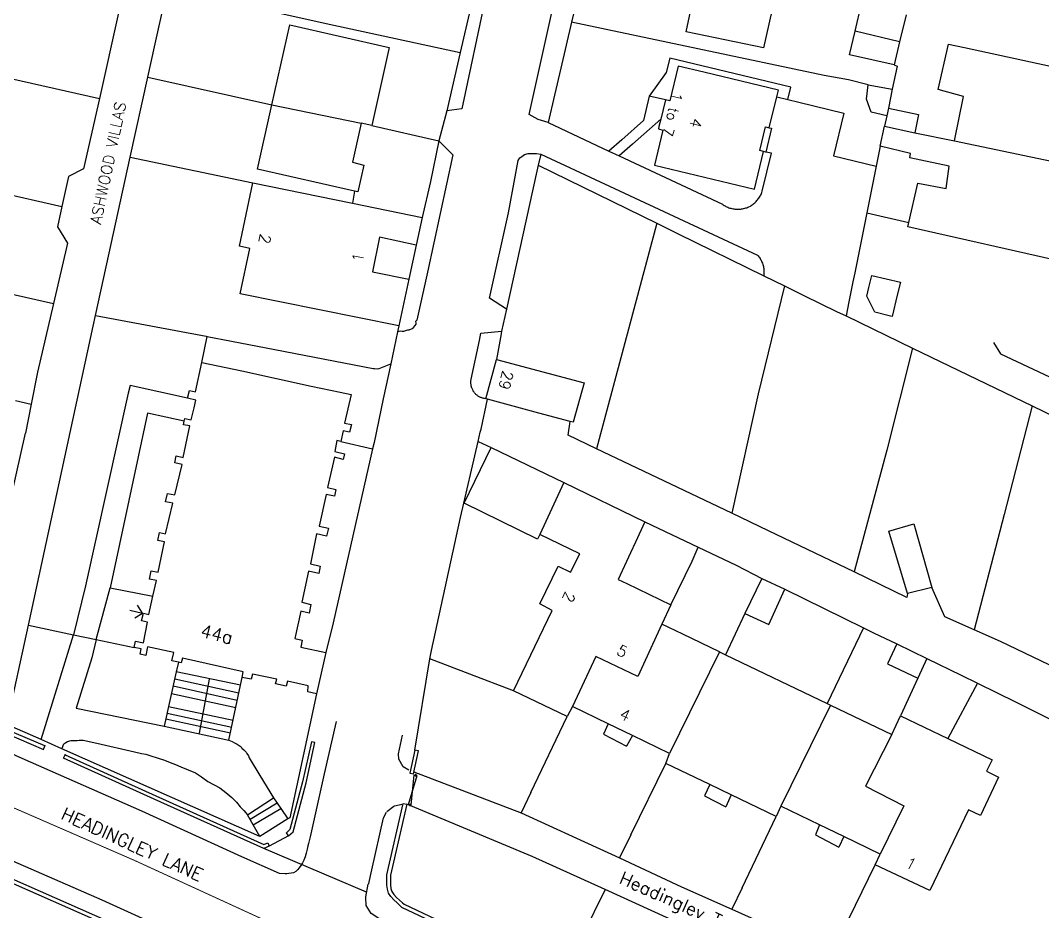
# Model space of a CAD drawing. Extents: x 427500 to 429848, y 434500 to 436505.
# Drawn here: x 428685.5 to 428796.6, y 435612.9 to 435709.7 of the extents above; entities that cross this region are included whole.
import ezdxf

# ---------------------------------------------------------------- set-up
doc = ezdxf.new("R2010")
doc.units = 0
doc.linetypes.add('1004', pattern=[6, 4, -2])
doc.layers.get('0').update_dxf_attribs({"color": 222})
for name, color, linetype in [('LPTIP_Ex_Base', 8, 'Continuous'), ('PRO-MARKINGS', 7, 'Continuous'), ('PROPOSED', 1, 'Continuous'), ('ROADNAME', 7, 'Continuous')]:
    doc.layers.add(name, color=color, linetype=linetype)
doc.styles.add('MtXpl_Romans', font='romans__.ttf')

# ---------------------------------------------------------------- blocks, each defined once
blk = doc.blocks.new('GATE')
at = {"color": 0, "linetype": 'ByBlock', "flags": 128}
for points in [[(-0.450902, 0), (-0.451904, 0.007014), (-0.455912, 0.014028), (-0.460922, 0.019038), (-0.467936, 0.023046), (-0.475952, 0.024048), (-0.482966, 0.023046), (-0.48998, 0.019038), (-0.49499, 0.014028), (-0.498998, 0.007014), (-0.5, 0), (-0.498998, -0.007014), (-0.49499, -0.014028), (-0.48998, -0.019038), (-0.482966, -0.023046), (-0.475952, -0.024048), (-0.467936, -0.023046), (-0.460922, -0.019038), (-0.455912, -0.014028), (-0.451904, -0.007014)], [(-0.475952, 0.024048), (-0.475952, 0.078156), (0.475952, -0.078156), (0.475952, -0.024048)], [(-0.475952, -0.024048), (-0.475952, -0.078156), (0.475952, 0.078156), (0.475952, 0.024048)], [(-0.450902, 0), (-0.451904, -0.007014)], [(0.5, 0), (0.498998, 0.007014), (0.49499, 0.014028), (0.48998, 0.019038), (0.482966, 0.023046), (0.475952, 0.024048), (0.467936, 0.023046), (0.460922, 0.019038), (0.455912, 0.014028), (0.451904, 0.007014), (0.450902, 0), (0.451904, -0.007014), (0.455912, -0.014028), (0.460922, -0.019038), (0.467936, -0.023046), (0.475952, -0.024048), (0.482966, -0.023046), (0.48998, -0.019038), (0.49499, -0.014028), (0.498998, -0.007014)], [(0.5, 0), (0.498998, -0.007014)]]:
    blk.add_lwpolyline(points, dxfattribs=at)

msp = doc.modelspace()

# ---------------------------------------------------------------- linework, layer by layer
at = {"layer": 'LPTIP_Ex_Base', "color": 251, "true_color": 0x636466}
for p, q in [((428769.95, 435722.9), (428766.25, 435706.75)), ((428740.8, 435699.5), (428744.65, 435716.9)), ((428700.1, 435706.85), (428701.52, 435713.25)), ((428701.52, 435713.25), (428718.75, 435709.4)), ((428757.85, 435708.5), (428758.95, 435713.65)), ((428734.65, 435712.05), (428733.32, 435706.23)), ((428736.1, 435712.35), (428733.5, 435700.1)), ((428746.05, 435712.25), (428745.4, 435709.55)), ((428696.2, 435710.55), (428694.11, 435701.24)), ((428776.21, 435708.56), (428776.93, 435711.52)), ((428718.75, 435709.4), (428733.32, 435706.23)), ((428745.4, 435709.55), (428744.25, 435704.55)), ((428772.85, 435703.75), (428745.4, 435709.55)), ((428781.76, 435710.32), (428781.06, 435707.41)), ((428712.86, 435700.56), (428714.8, 435709.23)), ((428714.8, 435709.23), (428725.6, 435706.8)), ((428766.25, 435706.75), (428757.85, 435708.5)), ((428775.6, 435706), (428776.21, 435708.56)), ((428781.06, 435707.41), (428776.21, 435708.56)), ((428781.06, 435707.41), (428780.45, 435704.9)), ((428699.38, 435703.54), (428700.1, 435706.85)), ((428725.6, 435706.8), (428723.7, 435698.3)), ((428733.32, 435706.23), (428731.86, 435699.89)), ((428785.25, 435702.2), (428786.35, 435707.15)), ((428786.35, 435707.15), (428788.1, 435706.77)), ((428788.1, 435706.77), (428803.15, 435703.5)), ((428756.08, 435705.64), (428755.7, 435704.08)), ((428769.22, 435702.47), (428756.08, 435705.64)), ((428780.45, 435704.9), (428775.6, 435706)), ((428680.24, 435704.36), (428694.11, 435701.24)), ((428744.25, 435704.55), (428743.55, 435701.6)), ((428755.7, 435704.08), (428753.86, 435701.51)), ((428757.01, 435704.77), (428756.1, 435700.97)), ((428759.78, 435704.1), (428757.01, 435704.77)), ((428767.88, 435702.15), (428759.78, 435704.1)), ((428780.8, 435704.75), (428780.25, 435702.25)), ((428780.45, 435704.9), (428780.8, 435704.75)), ((428697.47, 435694.87), (428699.38, 435703.54)), ((428699.38, 435703.54), (428712.86, 435700.56)), ((428775.5, 435703.25), (428772.85, 435703.75)), ((428777.65, 435702.73), (428775.5, 435703.25)), ((428777.45, 435701.15), (428777.65, 435702.73)), ((428777.65, 435702.73), (428780.25, 435702.25)), ((428767.7, 435701.42), (428767.88, 435702.15)), ((428768.9, 435701.14), (428769.22, 435702.47)), ((428780.25, 435702.25), (428779.85, 435700.2)), ((428788, 435701.45), (428785.25, 435702.2)), ((428694.11, 435701.24), (428692.4, 435693.6)), ((428711.3, 435693.55), (428712.86, 435700.56)), ((428712.86, 435700.56), (428722.55, 435698.55)), ((428743.55, 435701.6), (428742.86, 435698.62)), ((428753.86, 435701.51), (428753.22, 435698.84)), ((428755.61, 435701.09), (428753.86, 435701.51)), ((428755.61, 435701.09), (428755.11, 435699)), ((428756.1, 435700.97), (428755.61, 435701.09)), ((428766.89, 435698.06), (428767.7, 435701.42)), ((428767.7, 435701.42), (428768.9, 435701.14)), ((428768.9, 435701.14), (428770.09, 435700.85)), ((428770.09, 435700.85), (428775, 435699.66)), ((428777.95, 435699.75), (428777.45, 435701.15)), ((428787, 435696.65), (428788, 435701.45)), ((428731.86, 435699.89), (428731, 435696.65)), ((428733.5, 435700.1), (428731.86, 435699.89)), ((428741.8, 435698.95), (428740.8, 435699.5)), ((428775, 435699.66), (428773.88, 435695.02)), ((428779.65, 435699.35), (428777.95, 435699.75)), ((428779.85, 435700.2), (428779.65, 435699.35)), ((428779.85, 435700.2), (428783.1, 435699.5)), ((428783.1, 435699.5), (428782.7, 435697.52)), ((428722.55, 435698.55), (428721.6, 435694.3)), ((428723.7, 435698.3), (428722.55, 435698.55)), ((428723.7, 435698.3), (428731, 435696.65)), ((428742.86, 435698.62), (428741.8, 435698.95)), ((428742.86, 435698.62), (428749.47, 435695.52)), ((428753.22, 435698.84), (428750.87, 435696.76)), ((428755.11, 435699), (428752.03, 435696.27)), ((428755.11, 435699), (428754.91, 435698.19)), ((428779.65, 435699.35), (428779.42, 435698.22)), ((428755.33, 435697.81), (428754.41, 435694)), ((428754.91, 435698.19), (428754.85, 435697.93)), ((428754.85, 435697.93), (428755.33, 435697.81)), ((428765.88, 435695.58), (428766.5, 435698.15)), ((428766.5, 435698.15), (428766.89, 435698.06)), ((428767.13, 435698), (428766.51, 435695.42)), ((428766.89, 435698.06), (428767.13, 435698)), ((428778.95, 435696.05), (428779.42, 435698.22)), ((428779.42, 435698.22), (428782.7, 435697.52)), ((428782.7, 435697.52), (428787, 435696.65)), ((428731, 435696.65), (428730.1, 435692.2)), ((428731, 435696.65), (428732.5, 435695.1)), ((428750.87, 435696.76), (428749.47, 435695.52)), ((428752.03, 435696.27), (428750.59, 435695)), ((428787, 435696.65), (428800.46, 435693.81)), ((428732.5, 435695.1), (428729.75, 435682.35)), ((428739.8, 435694.8), (428740, 435694.95)), ((428740, 435694.95), (428740.3, 435695.15)), ((428740.3, 435695.15), (428740.7, 435695.25)), ((428740.7, 435695.25), (428741.09, 435695.25)), ((428741.09, 435695.25), (428741.6, 435695.27)), ((428741.6, 435695.27), (428742.07, 435695.19)), ((428742.03, 435695.04), (428741.78, 435693.98)), ((428742.07, 435695.19), (428742.03, 435695.04)), ((428742.07, 435695.19), (428765.61, 435684.22)), ((428749.47, 435695.52), (428750.59, 435695)), ((428750.59, 435695), (428761.8, 435689.75)), ((428765.28, 435691.38), (428766.27, 435695.48)), ((428766.27, 435695.48), (428765.88, 435695.58)), ((428766.13, 435691.17), (428767.12, 435695.28)), ((428766.51, 435695.42), (428766.27, 435695.48)), ((428766.51, 435695.42), (428766.27, 435695.48)), ((428767.12, 435695.28), (428766.51, 435695.42)), ((428773.88, 435695.02), (428778.52, 435693.9)), ((428778.95, 435696.05), (428778.52, 435693.9)), ((428782.25, 435695.25), (428778.95, 435696.05)), ((428782.15, 435694.8), (428782.25, 435695.25)), ((428694.86, 435682.94), (428697.47, 435694.87)), ((428697.47, 435694.87), (428710.8, 435692.08)), ((428721.6, 435694.3), (428722.85, 435694)), ((428722.85, 435694), (428722.2, 435691.1)), ((428738.55, 435688.8), (428739.6, 435694.5)), ((428739.6, 435694.5), (428739.8, 435694.8)), ((428741.78, 435693.98), (428741.55, 435693)), ((428741.78, 435693.98), (428754.66, 435687.67)), ((428754.41, 435694), (428765.28, 435691.38)), ((428778.52, 435693.9), (428777.51, 435688.8)), ((428786.45, 435693.9), (428782.15, 435694.8)), ((428786.1, 435691.45), (428786.45, 435693.9)), ((428690.75, 435692.75), (428690.04, 435689.5)), ((428692.4, 435693.6), (428690.75, 435692.75)), ((428721.83, 435691.18), (428711.3, 435693.55)), ((428741.55, 435693), (428738.34, 435678.33)), ((428677.12, 435692.44), (428690.04, 435689.5)), ((428709.35, 435685.2), (428710.8, 435692.08)), ((428710.8, 435692.08), (428721.6, 435689.86)), ((428730.1, 435692.2), (428729.17, 435688.3)), ((428782.06, 435687.76), (428783.05, 435692.05)), ((428783.05, 435692.05), (428786.1, 435691.45)), ((428721.83, 435691.18), (428721.6, 435689.86)), ((428722.2, 435691.1), (428721.83, 435691.18)), ((428765.77, 435690.41), (428765.83, 435690.51)), ((428765.83, 435690.51), (428765.89, 435690.61)), ((428765.89, 435690.61), (428765.95, 435690.71)), ((428765.95, 435690.71), (428766, 435690.82)), ((428766, 435690.82), (428766.04, 435690.92)), ((428766.04, 435690.92), (428766.09, 435691.03)), ((428766.09, 435691.03), (428766.13, 435691.17)), ((428690.04, 435689.5), (428689.55, 435687.3)), ((428721.6, 435689.86), (428729.17, 435688.3)), ((428761.8, 435689.75), (428761.89, 435689.68)), ((428761.89, 435689.68), (428761.99, 435689.62)), ((428761.99, 435689.62), (428762.09, 435689.56)), ((428762.09, 435689.56), (428762.19, 435689.51)), ((428762.19, 435689.51), (428762.29, 435689.46)), ((428762.29, 435689.46), (428762.4, 435689.41)), ((428762.4, 435689.41), (428762.51, 435689.37)), ((428764.45, 435689.37), (428764.55, 435689.41)), ((428764.55, 435689.41), (428764.66, 435689.46)), ((428764.66, 435689.46), (428764.84, 435689.55)), ((428764.84, 435689.55), (428764.93, 435689.61)), ((428764.93, 435689.61), (428765.03, 435689.67)), ((428765.03, 435689.67), (428765.13, 435689.74)), ((428765.13, 435689.74), (428765.22, 435689.81)), ((428765.22, 435689.81), (428765.31, 435689.89)), ((428765.31, 435689.89), (428765.39, 435689.97)), ((428765.39, 435689.97), (428765.47, 435690.05)), ((428765.47, 435690.05), (428765.55, 435690.14)), ((428765.55, 435690.14), (428765.63, 435690.22)), ((428765.63, 435690.22), (428765.7, 435690.32)), ((428765.7, 435690.32), (428765.77, 435690.41)), ((428729.17, 435688.3), (428728.52, 435685.28)), ((428736.48, 435679.55), (428738.55, 435688.8)), ((428762.51, 435689.37), (428762.62, 435689.33)), ((428762.62, 435689.33), (428762.73, 435689.3)), ((428762.73, 435689.3), (428762.84, 435689.27)), ((428762.84, 435689.27), (428762.96, 435689.25)), ((428762.96, 435689.25), (428763.07, 435689.23)), ((428763.07, 435689.23), (428763.19, 435689.22)), ((428763.19, 435689.22), (428763.3, 435689.21)), ((428763.3, 435689.21), (428763.42, 435689.21)), ((428763.42, 435689.21), (428763.54, 435689.21)), ((428763.54, 435689.21), (428763.65, 435689.21)), ((428763.65, 435689.21), (428763.77, 435689.22)), ((428763.77, 435689.22), (428763.89, 435689.23)), ((428763.89, 435689.23), (428764, 435689.25)), ((428764, 435689.25), (428764.11, 435689.28)), ((428764.11, 435689.28), (428764.23, 435689.3)), ((428764.23, 435689.3), (428764.34, 435689.34)), ((428764.34, 435689.34), (428764.45, 435689.37)), ((428777.51, 435688.8), (428777.1, 435686.8)), ((428777.51, 435688.8), (428782.06, 435687.76)), ((428689.55, 435687.3), (428690.65, 435685.5)), ((428754.66, 435687.67), (428748.14, 435663.17)), ((428754.66, 435687.67), (428757, 435686.52)), ((428781.95, 435687.3), (428782.06, 435687.76)), ((428798.95, 435683.45), (428781.95, 435687.3)), ((428724.55, 435686.15), (428723.8, 435682.4)), ((428728.52, 435685.28), (428724.55, 435686.15)), ((428757, 435686.52), (428766.29, 435681.97)), ((428777.1, 435686.8), (428776.19, 435682.29)), ((428690.65, 435685.5), (428689.14, 435678.97)), ((428710.45, 435684.95), (428709.35, 435685.2)), ((428709.4, 435680), (428710.45, 435684.95)), ((428728.52, 435685.28), (428727.75, 435681.6)), ((428765.61, 435684.22), (428765.68, 435684.14)), ((428765.68, 435684.14), (428765.75, 435684.04)), ((428765.75, 435684.04), (428765.82, 435683.95)), ((428765.82, 435683.95), (428765.89, 435683.85)), ((428765.89, 435683.85), (428765.95, 435683.75)), ((428693.7, 435677.66), (428694.86, 435682.94)), ((428765.95, 435683.75), (428766, 435683.65)), ((428766, 435683.65), (428766.05, 435683.55)), ((428766.05, 435683.55), (428766.1, 435683.44)), ((428766.1, 435683.44), (428766.14, 435683.34)), ((428766.14, 435683.34), (428766.19, 435683.21)), ((428766.19, 435683.21), (428766.22, 435683.09)), ((428766.22, 435683.09), (428766.25, 435682.98)), ((428766.25, 435682.98), (428766.27, 435682.87)), ((428766.27, 435682.87), (428766.29, 435682.75)), ((428766.29, 435682.75), (428766.3, 435682.64)), ((428723.8, 435682.4), (428727.75, 435681.6)), ((428729.75, 435682.35), (428728.6, 435677.15)), ((428766.31, 435682.18), (428766.29, 435681.97)), ((428766.29, 435681.97), (428768.54, 435680.87)), ((428766.3, 435682.64), (428766.31, 435682.52)), ((428766.31, 435682.52), (428766.31, 435682.41)), ((428766.31, 435682.41), (428766.31, 435682.29)), ((428766.31, 435682.29), (428766.31, 435682.18)), ((428776.19, 435682.29), (428775.99, 435681.3)), ((428777.7, 435680.7), (428778.02, 435682.01)), ((428778.02, 435682.01), (428781.14, 435681.26)), ((428727.75, 435681.6), (428726.65, 435676.53)), ((428768.54, 435680.87), (428765.7, 435669.15)), ((428768.54, 435680.87), (428770.73, 435679.8)), ((428775.99, 435681.3), (428775.55, 435679.15)), ((428777.48, 435679.76), (428777.7, 435680.7)), ((428781.14, 435681.26), (428780.8, 435679.85)), ((428682.55, 435680.45), (428689.14, 435678.97)), ((428726.65, 435676.53), (428709.4, 435680)), ((428738.34, 435678.33), (428736.48, 435679.55)), ((428770.73, 435679.8), (428774.2, 435678.1)), ((428778.35, 435678), (428777.48, 435679.76)), ((428780.8, 435679.85), (428780.25, 435677.55)), ((428689.14, 435678.97), (428687.4, 435671.48)), ((428738.34, 435678.33), (428737.81, 435675.94)), ((428775.55, 435679.15), (428775.23, 435677.6)), ((428693.45, 435676.5), (428693.7, 435677.66)), ((428693.7, 435677.66), (428705.73, 435675.4)), ((428774.2, 435678.1), (428775.23, 435677.6)), ((428775.23, 435677.6), (428782.47, 435674.1)), ((428780.05, 435677.59), (428778.35, 435678)), ((428780.25, 435677.55), (428780.05, 435677.59)), ((428686.4, 435644), (428693.45, 435676.5)), ((428726.65, 435676.53), (428726.51, 435675.89)), ((428728.15, 435676.25), (428727.75, 435676.05)), ((428728.2, 435676.35), (428728.15, 435676.25)), ((428728.4, 435676.55), (428728.2, 435676.35)), ((428728.5, 435676.7), (428728.4, 435676.55)), ((428728.6, 435677.15), (428728.45, 435677)), ((428728.45, 435677), (428728.5, 435676.85)), ((428728.5, 435676.85), (428728.5, 435676.7)), ((428705.23, 435672.55), (428705.83, 435675.38)), ((428705.73, 435675.4), (428705.83, 435675.38)), ((428705.83, 435675.38), (428708.47, 435674.87)), ((428726.51, 435675.89), (428725.77, 435672.39)), ((428726.85, 435675.95), (428726.51, 435675.89)), ((428727, 435675.9), (428726.85, 435675.95)), ((428727.15, 435675.9), (428727, 435675.9)), ((428727.6, 435676.05), (428727.15, 435675.9)), ((428727.75, 435676.05), (428727.6, 435676.05)), ((428735.4, 435674.93), (428735.57, 435675.73)), ((428735.57, 435675.73), (428737.81, 435675.94)), ((428737.75, 435675.65), (428737.25, 435672.88)), ((428737.81, 435675.94), (428737.75, 435675.65)), ((428708.47, 435674.87), (428713.18, 435673.96)), ((428713.18, 435673.96), (428723.85, 435671.9)), ((428734.5, 435670.73), (428735.4, 435674.93)), ((428782.47, 435674.1), (428779.65, 435663)), ((428782.47, 435674.1), (428795.44, 435667.83)), ((428791.25, 435674.7), (428792, 435673.5)), ((428736.1, 435668.6), (428737.25, 435672.88)), ((428737.25, 435672.88), (428742.85, 435671.39)), ((428792, 435673.5), (428809.62, 435665.15)), ((428704.55, 435669.35), (428705.23, 435672.55)), ((428705.23, 435672.55), (428709.6, 435671.65)), ((428709.6, 435671.65), (428717.12, 435669.98)), ((428723.85, 435671.9), (428724, 435671.9)), ((428724, 435671.9), (428724.3, 435671.85)), ((428724.3, 435671.85), (428724.5, 435671.9)), ((428724.5, 435671.9), (428725.77, 435672.39)), ((428725.77, 435672.39), (428724.96, 435668.58)), ((428687.4, 435671.48), (428686.71, 435668.01)), ((428734.47, 435670.51), (428734.48, 435670.59)), ((428734.47, 435670.43), (428734.47, 435670.51)), ((428734.48, 435670.59), (428734.49, 435670.66)), ((428734.49, 435670.66), (428734.5, 435670.73)), ((428742.85, 435671.39), (428746.77, 435670.33)), ((428697.44, 435670.04), (428697.25, 435669.2)), ((428703.7, 435668.65), (428697.44, 435670.04)), ((428703.7, 435668.65), (428703.9, 435669.5)), ((428703.9, 435669.5), (428704.55, 435669.35)), ((428717.12, 435669.98), (428720.28, 435669.3)), ((428734.47, 435670.36), (428734.47, 435670.43)), ((428734.47, 435670.28), (428734.47, 435670.36)), ((428734.48, 435670.21), (428734.47, 435670.28)), ((428734.49, 435670.14), (428734.48, 435670.21)), ((428734.5, 435670.06), (428734.49, 435670.14)), ((428734.52, 435669.99), (428734.5, 435670.06)), ((428734.53, 435669.91), (428734.52, 435669.99)), ((428734.55, 435669.84), (428734.53, 435669.91)), ((428734.58, 435669.77), (428734.55, 435669.84)), ((428734.61, 435669.7), (428734.58, 435669.77)), ((428734.64, 435669.63), (428734.61, 435669.7)), ((428734.67, 435669.56), (428734.64, 435669.63)), ((428734.71, 435669.5), (428734.67, 435669.56)), ((428734.74, 435669.43), (428734.71, 435669.5)), ((428734.78, 435669.37), (428734.74, 435669.43)), ((428746.77, 435670.33), (428745.6, 435666.05)), ((428685, 435668.4), (428686.71, 435668.01)), ((428697.25, 435669.2), (428692.6, 435648.25)), ((428704.6, 435668.45), (428703.7, 435668.65)), ((428704.4, 435667.61), (428704.6, 435668.45)), ((428720.28, 435669.3), (428721.45, 435669.05)), ((428721.45, 435669.05), (428720.75, 435665.95)), ((428724.96, 435668.58), (428723.95, 435663.85)), ((428734.83, 435669.31), (428734.78, 435669.37)), ((428734.87, 435669.25), (428734.83, 435669.31)), ((428734.92, 435669.19), (428734.87, 435669.25)), ((428734.97, 435669.14), (428734.92, 435669.19)), ((428735.02, 435669.08), (428734.97, 435669.14)), ((428735.08, 435669.03), (428735.02, 435669.08)), ((428735.14, 435668.98), (428735.08, 435669.03)), ((428735.2, 435668.93), (428735.14, 435668.98)), ((428735.26, 435668.89), (428735.2, 435668.93)), ((428735.32, 435668.85), (428735.26, 435668.89)), ((428735.39, 435668.82), (428735.32, 435668.85)), ((428735.46, 435668.78), (428735.39, 435668.82)), ((428735.52, 435668.75), (428735.46, 435668.78)), ((428735.59, 435668.72), (428735.52, 435668.75)), ((428735.58, 435665.3), (428736.29, 435668.55)), ((428735.66, 435668.69), (428735.59, 435668.72)), ((428735.74, 435668.67), (428735.66, 435668.69)), ((428735.81, 435668.65), (428735.74, 435668.67)), ((428735.88, 435668.63), (428735.81, 435668.65)), ((428735.96, 435668.62), (428735.88, 435668.63)), ((428736.1, 435668.6), (428735.96, 435668.62)), ((428736.29, 435668.55), (428736.1, 435668.6)), ((428741.87, 435667.05), (428736.29, 435668.55)), ((428765.7, 435669.15), (428762.81, 435656.16)), ((428686.71, 435668.01), (428686.08, 435664.87)), ((428704.1, 435666.3), (428704.4, 435667.61)), ((428795.44, 435667.83), (428792.4, 435656)), ((428795.44, 435667.83), (428808.78, 435661.37)), ((428699.35, 435667.05), (428695.3, 435648.05)), ((428703.34, 435666.17), (428699.35, 435667.05)), ((428703.25, 435665.75), (428703.34, 435666.17)), ((428703.34, 435666.17), (428703.4, 435666.45)), ((428703.4, 435666.45), (428704.1, 435666.3)), ((428745.27, 435666.14), (428741.87, 435667.05)), ((428745.05, 435664.65), (428745.27, 435666.14)), ((428745.6, 435666.05), (428745.27, 435666.14)), ((428703.2, 435662.2), (428703.95, 435665.65)), ((428703.95, 435665.65), (428703.25, 435665.75)), ((428720.6, 435665.1), (428720.35, 435663.95)), ((428721.3, 435664.95), (428720.6, 435665.1)), ((428720.75, 435665.95), (428721.5, 435665.8)), ((428721.5, 435665.8), (428721.3, 435664.95)), ((428735.5, 435664.95), (428735.58, 435665.3)), ((428682.95, 435650.95), (428686.08, 435664.87)), ((428719.9, 435664.05), (428719.7, 435662.85)), ((428720.35, 435663.95), (428719.9, 435664.05)), ((428720.35, 435663.95), (428723.79, 435663.17)), ((428723.95, 435663.85), (428723.79, 435663.17)), ((428733.35, 435655.7), (428735.27, 435663.97)), ((428735.27, 435663.97), (428735.5, 435664.95)), ((428735.27, 435663.97), (428736.67, 435663.3)), ((428748.14, 435663.17), (428745.05, 435664.65)), ((428723.79, 435663.17), (428719.5, 435644.25)), ((428719.7, 435662.85), (428720.75, 435662.6)), ((428733.75, 435657.25), (428736.67, 435663.3)), ((428736.67, 435663.3), (428744.56, 435659.48)), ((428762.81, 435656.16), (428748.14, 435663.17)), ((428779.65, 435663), (428776.11, 435649.77)), ((428702.3, 435661.65), (428702.45, 435662.4)), ((428703.1, 435661.45), (428702.3, 435661.65)), ((428702.45, 435662.4), (428703.2, 435662.2)), ((428719.65, 435662.25), (428718.9, 435658.95)), ((428720.6, 435662), (428719.65, 435662.25)), ((428720.75, 435662.6), (428720.6, 435662)), ((428702.3, 435658.15), (428703.1, 435661.45)), ((428744.56, 435659.48), (428741.95, 435653.85)), ((428744.56, 435659.48), (428753.38, 435655.22)), ((428701.3, 435657.4), (428701.5, 435658.3)), ((428701.5, 435658.3), (428702.3, 435658.15)), ((428718.9, 435658.95), (428719.8, 435658.75)), ((428719.8, 435658.75), (428719.65, 435658)), ((428702.1, 435657.25), (428701.3, 435657.4)), ((428701.3, 435653.91), (428702.1, 435657.25)), ((428718.75, 435658.2), (428718, 435654.75)), ((428719.65, 435658), (428718.75, 435658.2)), ((428741.7, 435653.35), (428733.75, 435657.25)), ((428766.8, 435654.25), (428762.81, 435656.16)), ((428730.2, 435641.25), (428733.35, 435655.7)), ((428753.38, 435655.22), (428752.35, 435653)), ((428753.38, 435655.22), (428759.15, 435652.45)), ((428779.9, 435654.2), (428782.6, 435655)), ((428782.6, 435655), (428784.55, 435648.1)), ((428792.4, 435656), (428789.16, 435643.47)), ((428700.45, 435653.2), (428700.65, 435654.05)), ((428700.65, 435654.05), (428701.3, 435653.91)), ((428717.7, 435653.9), (428717.05, 435650.65)), ((428718.8, 435653.65), (428717.7, 435653.9)), ((428718, 435654.75), (428719, 435654.55)), ((428719, 435654.55), (428718.8, 435653.65)), ((428776.11, 435649.77), (428766.8, 435654.25)), ((428781.9, 435647.42), (428779.9, 435654.2)), ((428701.2, 435653.05), (428700.45, 435653.2)), ((428700.5, 435649.75), (428701.2, 435653.05)), ((428741.95, 435653.85), (428741.7, 435653.35)), ((428746.3, 435651.75), (428741.95, 435653.85)), ((428752.35, 435653), (428751.81, 435651.84)), ((428745.3, 435649.75), (428746.3, 435651.75)), ((428751.81, 435651.84), (428750.47, 435648.95)), ((428758.5, 435650.95), (428759.15, 435652.45)), ((428759.15, 435652.45), (428763.3, 435650.5)), ((428717.05, 435650.65), (428718.1, 435650.4)), ((428756.2, 435646.2), (428758.5, 435650.95)), ((428699.55, 435649), (428699.75, 435649.9)), ((428699.75, 435649.9), (428700.5, 435649.75)), ((428716.85, 435649.85), (428716.1, 435646.5)), ((428717.95, 435649.6), (428716.85, 435649.85)), ((428718.1, 435650.4), (428717.95, 435649.6)), ((428741.95, 435646.3), (428743.95, 435650.4)), ((428743.95, 435650.4), (428745.3, 435649.75)), ((428763.3, 435650.5), (428766.08, 435649.05)), ((428781.85, 435647), (428776.11, 435649.77)), ((428700.3, 435648.85), (428699.55, 435649)), ((428699.93, 435647.15), (428700.3, 435648.85)), ((428750.47, 435648.95), (428751.4, 435648.5)), ((428751.4, 435648.5), (428756.2, 435646.2)), ((428766.08, 435649.05), (428764.25, 435645.25)), ((428766.08, 435649.05), (428768.6, 435647.9)), ((428692.6, 435648.25), (428691.3, 435642.95)), ((428693.77, 435642.44), (428695.3, 435648.05)), ((428695.3, 435648.05), (428699.93, 435647.15)), ((428766.85, 435644.05), (428768.6, 435647.9)), ((428768.6, 435647.9), (428777.12, 435643.69)), ((428781.9, 435647.42), (428781.85, 435647)), ((428784.55, 435648.1), (428781.9, 435647.42)), ((428785.95, 435644.9), (428784.55, 435648.1)), ((428699.5, 435645.15), (428699.93, 435647.15)), ((428716.1, 435646.5), (428717.1, 435646.25)), ((428717.1, 435646.25), (428716.9, 435645.3)), ((428743.3, 435645.6), (428741.95, 435646.3)), ((428756.2, 435646.2), (428755.23, 435644.09)), ((428698.7, 435644.45), (428698.9, 435645.3)), ((428698.9, 435645.3), (428699.5, 435645.15)), ((428716, 435645.5), (428715.35, 435642.55)), ((428716.9, 435645.3), (428716, 435645.5)), ((428739.1, 435636.85), (428743.3, 435645.6)), ((428764.25, 435645.25), (428762.14, 435640.77)), ((428764.25, 435645.25), (428766.85, 435644.05)), ((428684.05, 435633.2), (428686.4, 435644)), ((428686.4, 435644), (428691.3, 435642.95)), ((428699.35, 435644.3), (428698.7, 435644.45)), ((428698.9, 435642.05), (428699.35, 435644.3)), ((428719.5, 435644.25), (428718.73, 435641.03)), ((428755.23, 435644.09), (428752.6, 435638.4)), ((428757.5, 435643), (428755.23, 435644.09)), ((428789.16, 435643.47), (428785.95, 435644.9)), ((428687.77, 435631.55), (428691.3, 435642.95)), ((428691.3, 435642.95), (428693.77, 435642.44)), ((428761.49, 435641.08), (428757.5, 435643)), ((428777.12, 435643.69), (428773.2, 435635.46)), ((428777.12, 435643.69), (428778.2, 435643.15)), ((428778.2, 435643.15), (428780.75, 435641.95)), ((428792, 435642.2), (428789.16, 435643.47)), ((428693.77, 435642.44), (428693.3, 435640.45)), ((428693.77, 435642.44), (428697.9, 435641.55)), ((428697.9, 435641.55), (428698.05, 435642.25)), ((428698.05, 435642.25), (428698.9, 435642.05)), ((428699.35, 435641.65), (428699.15, 435640.7)), ((428702.2, 435641), (428699.35, 435641.65)), ((428715.35, 435642.55), (428716.15, 435642.35)), ((428716.15, 435642.35), (428716, 435641.6)), ((428780.75, 435641.95), (428779.75, 435639.8)), ((428780.75, 435641.95), (428784.03, 435640.36)), ((428803.17, 435636.84), (428792, 435642.2)), ((428698.65, 435641.4), (428697.9, 435641.55)), ((428698.55, 435640.85), (428698.65, 435641.4)), ((428699.15, 435640.7), (428698.55, 435640.85)), ((428702, 435640.1), (428702.2, 435641)), ((428716, 435641.6), (428718.73, 435641.03)), ((428718.73, 435641.03), (428717.7, 435636.53)), ((428730, 435640.32), (428730.2, 435641.25)), ((428748.05, 435640.6), (428745.5, 435635.15)), ((428752.6, 435638.4), (428748.05, 435640.6)), ((428761.49, 435641.08), (428756.05, 435630.05)), ((428761.49, 435641.08), (428762.14, 435640.77)), ((428762.14, 435640.77), (428773.2, 435635.46)), ((428693.3, 435640.45), (428691.6, 435634.95)), ((428702.7, 435639.96), (428702, 435640.1)), ((428702.7, 435639.96), (428702.47, 435638.92)), ((428703, 435639.9), (428702.7, 435639.96)), ((428703.15, 435640.4), (428703, 435639.9)), ((428709.75, 435638.9), (428703.15, 435640.4)), ((428728.38, 435630.39), (428730, 435640.32)), ((428734.35, 435638.66), (428730, 435640.32)), ((428779.75, 435639.8), (428783.04, 435638.22)), ((428784.03, 435640.36), (428783.04, 435638.22)), ((428784.03, 435640.36), (428787.75, 435638.55)), ((428702.47, 435638.92), (428701.16, 435633.01)), ((428709.43, 435637.45), (428702.47, 435638.92)), ((428709.61, 435638.3), (428709.75, 435638.9)), ((428710.75, 435638.65), (428710.6, 435638.1)), ((428713.4, 435638.1), (428710.75, 435638.65)), ((428739.1, 435636.85), (428734.35, 435638.66)), ((428787.75, 435638.55), (428789.53, 435637.67)), ((428709.09, 435635.81), (428702.13, 435637.37)), ((428702.3, 435638.16), (428709.26, 435636.62)), ((428706.05, 435638.1), (428704.95, 435632.25)), ((428708.19, 435631.47), (428709.43, 435637.45)), ((428709.43, 435637.45), (428709.61, 435638.3)), ((428710.6, 435638.1), (428709.61, 435638.3)), ((428713.25, 435637.6), (428713.4, 435638.1)), ((428714.4, 435637.35), (428713.25, 435637.6)), ((428714.55, 435637.9), (428714.4, 435637.35)), ((428716.8, 435637.4), (428714.55, 435637.9)), ((428716.75, 435636.75), (428716.8, 435637.4)), ((428783.04, 435638.22), (428781.15, 435634.15)), ((428789.53, 435637.67), (428786.29, 435631.67)), ((428789.53, 435637.67), (428793.7, 435635.6)), ((428701.95, 435636.57), (428708.93, 435635.02)), ((428717.7, 435636.53), (428714.8, 435623.05)), ((428717.7, 435636.53), (428716.75, 435636.75)), ((428744.95, 435634.05), (428739.1, 435636.85)), ((428708.64, 435633.61), (428701.62, 435635.11)), ((428745.5, 435635.15), (428744.95, 435634.05)), ((428749.38, 435633.27), (428745.5, 435635.15)), ((428773.53, 435635.3), (428768.15, 435624.3)), ((428773.2, 435635.46), (428773.53, 435635.3)), ((428773.53, 435635.3), (428780.2, 435632.1)), ((428793.7, 435635.6), (428798.05, 435633.45)), ((428691.6, 435634.95), (428701.16, 435633.01)), ((428701.47, 435634.41), (428708.49, 435632.91)), ((428741, 435625.8), (428744.95, 435634.05)), ((428780.2, 435632.1), (428781.15, 435634.15)), ((428781.15, 435634.15), (428786.29, 435631.67)), ((428687.77, 435631.55), (428684.05, 435633.2)), ((428701.16, 435633.01), (428708.19, 435631.47)), ((428708.35, 435632.26), (428701.33, 435633.76)), ((428749.38, 435633.27), (428748.87, 435632.14)), ((428752.02, 435632), (428749.38, 435633.27)), ((428748.87, 435632.14), (428751.39, 435630.83)), ((428752.02, 435632), (428751.39, 435630.83)), ((428756.05, 435630.05), (428752.02, 435632)), ((428780.2, 435632.1), (428777.35, 435626.5)), ((428786.29, 435631.67), (428791.1, 435629.35)), ((428690.03, 435630.55), (428687.77, 435631.55)), ((428690.03, 435630.55), (428690.1, 435630.7)), ((428711.55, 435621), (428690.03, 435630.55)), ((428690.1, 435630.7), (428690.2, 435631)), ((428690.2, 435631), (428690.25, 435631.1)), ((428690.25, 435631.1), (428690.35, 435631.15)), ((428690.35, 435631.15), (428690.45, 435631.25)), ((428690.45, 435631.25), (428690.65, 435631.35)), ((428690.65, 435631.35), (428691.05, 435631.45)), ((428691.05, 435631.45), (428691.7, 435631.45)), ((428691.7, 435631.45), (428691.9, 435631.5)), ((428691.9, 435631.5), (428692.35, 435631.5)), ((428692.35, 435631.5), (428693.85, 435631.15)), ((428693.85, 435631.15), (428697.92, 435630.23)), ((428708.19, 435631.47), (428708.55, 435631.35)), ((428708.55, 435631.35), (428708.8, 435631.2)), ((428708.8, 435631.2), (428709.1, 435631.05)), ((428709.1, 435631.05), (428709.4, 435630.85)), ((428709.4, 435630.85), (428709.5, 435630.75)), ((428709.5, 435630.75), (428709.6, 435630.6)), ((428709.6, 435630.6), (428709.8, 435630.45)), ((428697.92, 435630.23), (428698.7, 435630.05)), ((428698.7, 435630.05), (428699.15, 435629.95)), ((428699.15, 435629.95), (428699.7, 435629.8)), ((428699.7, 435629.8), (428700.4, 435629.57)), ((428700.4, 435629.57), (428701.2, 435629.3)), ((428709.8, 435630.45), (428710.05, 435630.2)), ((428710.05, 435630.2), (428710.15, 435630.05)), ((428710.15, 435630.05), (428710.3, 435629.8)), ((428710.3, 435629.8), (428710.4, 435629.55)), ((428710.4, 435629.55), (428711.55, 435627.65)), ((428755.65, 435628.95), (428756.05, 435630.05)), ((428701.2, 435629.3), (428701.8, 435629.05)), ((428701.8, 435629.05), (428702.4, 435628.85)), ((428702.4, 435628.85), (428702.95, 435628.6)), ((428702.95, 435628.6), (428703.75, 435628.25)), ((428751.85, 435621.2), (428755.65, 435628.95)), ((428760.43, 435626.66), (428755.65, 435628.95)), ((428791.1, 435629.35), (428790.5, 435628.1)), ((428703.75, 435628.25), (428704.55, 435627.95)), ((428704.55, 435627.95), (428705.2, 435627.5)), ((428705.2, 435627.5), (428705.9, 435627)), ((428711.55, 435627.65), (428713.03, 435625.23)), ((428728.29, 435628.03), (428728.29, 435628.03)), ((428728.29, 435628.03), (428739.94, 435623.58)), ((428791.8, 435627.45), (428789.85, 435623.3)), ((428790.5, 435628.1), (428791.8, 435627.45)), ((428705.9, 435627), (428707.2, 435626.3)), ((428707.2, 435626.3), (428707.85, 435625.8)), ((428760.43, 435626.66), (428759.84, 435625.43)), ((428762.77, 435625.54), (428760.43, 435626.66)), ((428777.35, 435626.5), (428781.5, 435624.35)), ((428707.85, 435625.8), (428708.5, 435625.25)), ((428708.5, 435625.25), (428709, 435624.75)), ((428710.2, 435623.38), (428713.03, 435625.23)), ((428713.03, 435625.23), (428713.82, 435624.06)), ((428741, 435625.8), (428739.94, 435623.58)), ((428759.84, 435625.43), (428762.17, 435624.24)), ((428762.77, 435625.54), (428762.17, 435624.24)), ((428767.65, 435623.2), (428762.77, 435625.54)), ((428709, 435624.75), (428709.4, 435624.25)), ((428709.4, 435624.25), (428709.8, 435623.85)), ((428713.43, 435624.64), (428710.5, 435622.85)), ((428710.82, 435622.28), (428713.82, 435624.06)), ((428713.82, 435624.06), (428714.6, 435622.92)), ((428741.15, 435618.85), (428727.5, 435624.52)), ((428768.15, 435624.3), (428767.65, 435623.2)), ((428772.34, 435622.28), (428768.15, 435624.3)), ((428781.5, 435624.35), (428778.95, 435619.1)), ((428788.55, 435623.9), (428784.35, 435615.15)), ((428789.85, 435623.3), (428788.55, 435623.9)), ((428709.8, 435623.85), (428710.2, 435623.38)), ((428710.82, 435622.28), (428710.2, 435623.38)), ((428714.6, 435622.92), (428711.55, 435621)), ((428714.8, 435623.05), (428714.6, 435622.92)), ((428739.94, 435623.58), (428745.95, 435620.85)), ((428763.95, 435615.45), (428767.65, 435623.2)), ((428711.55, 435621), (428710.82, 435622.28)), ((428772.34, 435622.28), (428771.92, 435621.19)), ((428775, 435621), (428772.34, 435622.28)), ((428745.95, 435620.85), (428750.61, 435618.68)), ((428751.85, 435621.2), (428750.61, 435618.68)), ((428771.92, 435621.19), (428774.46, 435619.87)), ((428775, 435621), (428774.46, 435619.87)), ((428778.95, 435619.1), (428775, 435621)), ((428749.05, 435615.25), (428741.15, 435618.85)), ((428750.61, 435618.68), (428757.35, 435615.55)), ((428778.4, 435617.95), (428778.95, 435619.1)), ((428774.85, 435610.65), (428778.4, 435617.95)), ((428784.35, 435615.15), (428778.4, 435617.95)), ((428749.05, 435615.25), (428744.25, 435605.53)), ((428757.4, 435611.45), (428749.05, 435615.25)), ((428757.35, 435615.55), (428762.83, 435613.11)), ((428763.95, 435615.45), (428762.83, 435613.11)), ((428762.83, 435613.11), (428767.35, 435611.1))]:
    msp.add_line(p, q, dxfattribs=at)
for points in [[(428697.95, 435644.77), (428698.8, 435645.3), (428698.27, 435646.15)], [(428697.42, 435645.62), (428698.8, 435645.3)]]:
    msp.add_lwpolyline(points, dxfattribs=at)
at = {"layer": 'LPTIP_Ex_Base', "color": 251, "true_color": 0x636466, "flags": 128}
for points in [[(428719.84, 435633.5), (428718.54, 435627.83), (428717.01, 435620.97), (428716.83, 435620.24)], [(428726.6, 435630.01), (428727.06, 435632.04)], [(428714.31, 435616.96), (428713.67, 435617), (428709.59, 435618.82), (428698.71, 435623.76), (428688.76, 435628.15), (428685.38, 435629.64), (428684.53, 435630.04)], [(428690.21, 435629.53), (428690.38, 435629.89)], [(428712.57, 435619.97), (428711.99, 435619.7), (428700.06, 435625.08), (428690.21, 435629.53)], [(428690.38, 435629.89), (428700.23, 435625.44), (428711.99, 435620.14), (428712.4, 435620.33), (428712.57, 435619.97)], [(428727.74, 435628.23), (428727.12, 435628.6), (428726.65, 435629.41), (428726.6, 435630.01)], [(428735.25, 435609.4), (428726.99, 435613.31), (428726.76, 435613.52), (428726.46, 435613.79), (428726.11, 435614.12), (428725.78, 435614.48), (428725.53, 435614.86), (428725.4, 435615.28), (428725.35, 435615.73), (428725.33, 435616.17), (428725.34, 435616.55), (428725.34, 435616.85), (428727.11, 435624.61), (428727.5, 435624.52), (428725.74, 435616.8), (428725.74, 435616.54), (428725.73, 435616.17), (428725.74, 435615.76), (428725.79, 435615.36), (428725.9, 435615.03), (428726.1, 435614.72), (428726.39, 435614.4), (428726.73, 435614.09), (428727.03, 435613.82), (428727.22, 435613.65), (428735.42, 435609.77)], [(428725.34, 435623.74), (428725.36, 435623.73), (428726.12, 435624.33), (428726.19, 435624.36), (428726.68, 435624.47), (428726.99, 435624.54)], [(428723.39, 435615.91), (428723.72, 435617.38), (428724.99, 435623.04), (428725.32, 435623.67)], [(428714.67, 435621.1), (428712.57, 435619.98)], [(428680.17, 435620.13), (428680.77, 435620.13), (428684.68, 435618.38), (428694.38, 435614.13), (428705.07, 435609.27), (428714.89, 435604.8), (428725.18, 435600.01), (428737.68, 435594.04), (428747.67, 435589.35), (428750.34, 435588.07), (428752.29, 435587.11), (428753.71, 435586.4), (428754.76, 435585.85), (428755.64, 435585.38), (428756.07, 435584.82)], [(428716.83, 435620.24), (428716.77, 435619.99), (428716.68, 435619.63), (428716.58, 435619.22), (428716.46, 435618.81), (428716.33, 435618.46), (428716.18, 435618.16), (428716.01, 435617.87), (428715.83, 435617.61), (428715.64, 435617.38), (428715.44, 435617.2), (428715.21, 435617.08), (428714.95, 435617.02), (428714.7, 435616.99), (428714.47, 435616.97), (428714.31, 435616.96)], [(428733.88, 435593.94), (428724.56, 435598.33), (428714.18, 435603.19), (428711.17, 435604.6), (428704.23, 435607.7), (428693.6, 435612.42), (428678.99, 435618.86), (428678.82, 435618.5)], [(428678.82, 435618.5), (428693.44, 435612.05), (428704.07, 435607.34), (428711.01, 435604.24), (428714.01, 435602.83), (428724.39, 435597.97), (428733.71, 435593.58)], [(428723.09, 435613.51), (428723.11, 435613.53), (428723.07, 435614.37), (428723.06, 435614.46), (428723.32, 435615.82), (428723.38, 435615.9)], [(428790.68, 435579.17), (428790.27, 435579.36), (428780.52, 435584.42), (428767.7, 435591.2), (428760.55, 435594.84), (428752.25, 435598.95), (428742.04, 435603.95), (428729.67, 435609.6), (428724.57, 435612.03), (428723.64, 435612.64), (428723.11, 435613.53)]]:
    msp.add_lwpolyline(points, dxfattribs=at)
for points in [[(428688.19, 435630.86), (428684.17, 435632.58), (428684.01, 435632.21), (428688.03, 435630.49)], [(428717.14, 435631.3), (428716.18, 435626.94), (428714.8, 435621.76), (428714.4, 435621.39), (428714.67, 435621.09), (428715.16, 435621.54), (428716.57, 435626.85), (428717.53, 435631.22)], [(428728.25, 435627.81), (428728.77, 435630.31), (428728.38, 435630.39), (428727.85, 435627.89)]]:
    msp.add_lwpolyline(points, close=True, dxfattribs=at)
at = {"layer": 'LPTIP_Ex_Base', "color": 251, "true_color": 0x636466}
for p in [(428688.19, 435630.86), (428690.38, 435629.89)]:
    msp.add_point(p, dxfattribs=at)
at = {"layer": 'PRO-MARKINGS', "linetype": '1004', "const_width": 0.1, "flags": 128}
msp.add_lwpolyline([(428635.92, 435644.5, -0.003706), (428647.59, 435639.74, -0.014923), (428722.76, 435607.01, -0.016828), (428797.23, 435569.83), (428821.27, 435557.06)], format="xyb", dxfattribs=at)
at = {"layer": 'PROPOSED', "flags": 128}
msp.add_lwpolyline([(428723.15, 435614.95), (428711.99, 435619.7)], dxfattribs=at)

# ---------------------------------------------------------------- block references
at = {"layer": 'LPTIP_Ex_Base', "color": 251, "true_color": 0x636466, "xscale": 3.462938, "yscale": 2, "zscale": 3.462938, "rotation": 78.901002}
msp.add_blockref('GATE', (428728.16, 435626.07), dxfattribs=at)

# ---------------------------------------------------------------- texts
at = {"layer": 'LPTIP_Ex_Base', "color": 251, "true_color": 0x636466, "style": 'MtXpl_Romans'}
for s, height, rotation, p in [('ASHWOOD VILLAS', 1.2, 78.2, (428694.26, 435687.49)), ('1 to 7', 1.1, 256.5, (428756.42, 435702.01)), ('4', 1.2, 256.2, (428758.45, 435699.21)), ('2', 1.2, 258.1, (428711.63, 435686.6)), ('1', 1.2, 78.5, (428722.7, 435683.36)), ('29', 1.2, 256.9, (428737.94, 435671.74)), ('2', 1.2, 246, (428744.79, 435647.76)), ('44a', 1.4, 345.8, (428704.98, 435642.76)), ('5', 1.2, 332.9, (428750.19, 435640.87)), ('4', 1.2, 335.4, (428750.51, 435633.9)), ('1', 1.2, 332, (428781.56, 435617.78)), ('Headingley Terrace', 1.4, 335.9, (428750.46, 435615.98))]:
    msp.add_text(s, height=height, rotation=rotation, dxfattribs=at).set_placement(p)
at = {"layer": 'ROADNAME', "style": 'MtXpl_Romans'}
msp.add_text('HEADINGLEY LANE', height=1.4, rotation=335.6, dxfattribs=at).set_placement((428689.82, 435622.97))

doc.saveas('drawing.dxf')
